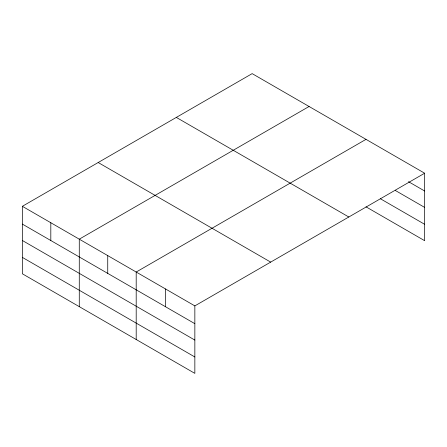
<?xml version="1.0" encoding="UTF-8"?>
<svg xmlns="http://www.w3.org/2000/svg" width="447" height="447" viewBox="0 0 447 447"><rect width="100%" height="100%" fill="white"/><g stroke="black" fill="none" stroke-linecap="round" stroke-linejoin="round"><path stroke-width="0.67" d="M424.65 173.218L252.153 73.626L22.35 206.307L22.35 273.782L194.847 373.374L194.847 305.893L424.65 173.218L424.65 240.693L366.004 206.832M309.078 106.492L79.275 239.167L79.275 306.648M366.004 139.358L136.195 272.033L136.195 339.508M408.491 181.672L424.65 191.003M395.327 190.472L424.65 207.402M380.363 198.731L424.65 224.299M176.319 117.41L348.816 217.002M98.184 162.524L270.681 262.11M22.35 206.307L194.847 305.893M22.35 224.092L194.847 323.678M22.35 240.486L194.847 340.078M22.35 257.383L194.847 356.974M165.524 288.963L165.524 306.748M107.738 255.6L107.738 273.385M50.813 222.74L50.813 240.52"/></g></svg>
